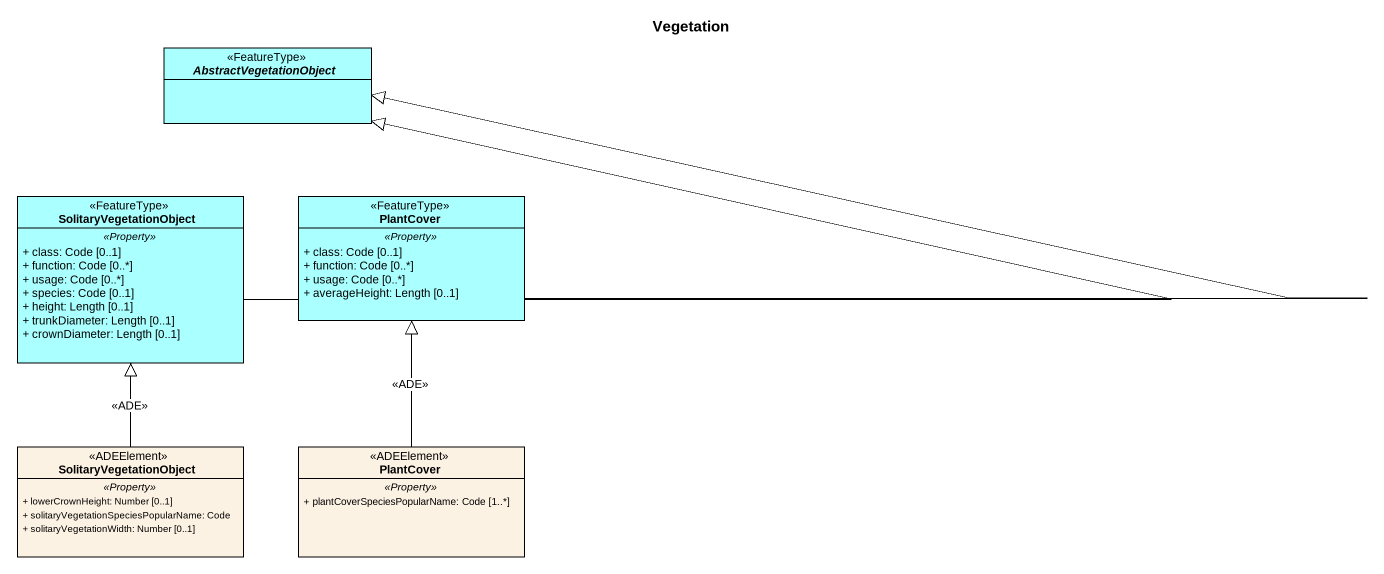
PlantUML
@startuml
title Vegetation
hide circle
hide empty members
skinparam classAttributeIconSize 0
abstract class AbstractVegetationObject <<FeatureType>> #AAFFFF
class SolitaryVegetationObject <<FeatureType>> #AAFFFF {
  .. <<Property>> ..
  + class: Code [0..1]
  + function: Code [0..*]
  + usage: Code [0..*]
  + species: Code [0..1]
  + height: Length [0..1]
  + trunkDiameter: Length [0..1]
  + crownDiameter: Length [0..1]
}
class PlantCover <<FeatureType>> #AAFFFF {
  .. <<Property>> ..
  + class: Code [0..1]
  + function: Code [0..*]
  + usage: Code [0..*]
  + averageHeight: Length [0..1]
}
class "SolitaryVegetationObject" as SolitaryVegetationObject_2 <<ADEElement>> {
  .. <<Property>> ..
  + lowerCrownHeight: Number [0..1]
  + solitaryVegetationSpeciesPopularName: Code
  + solitaryVegetationWidth: Number [0..1]
}
class "PlantCover" as PlantCover_2 <<ADEElement>> {
  .. <<Property>> ..
  + plantCoverSpeciesPopularName: Code [1..*]
}
SolitaryVegetationObject -up-|> AbstractVegetationObject
PlantCover -up-|> AbstractVegetationObject
SolitaryVegetationObject_2 -up-|> SolitaryVegetationObject : <<ADE>>
PlantCover_2 -up-|> PlantCover : <<ADE>>
@enduml
